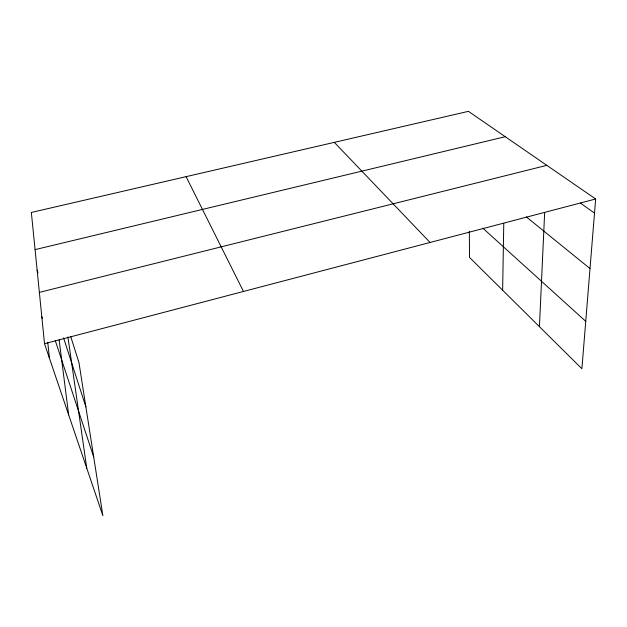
<?xml version="1.0" encoding="UTF-8"?>
<svg xmlns="http://www.w3.org/2000/svg" width="627" height="627" viewBox="0 0 627 627"><rect width="100%" height="100%" fill="white"/><g stroke="black" fill="none" stroke-linecap="round" stroke-linejoin="round"><path stroke-width="0.94" d="M502.635 290.215L503.771 223.353M539.432 326.675L544.651 212.631M70.773 336.73L78.947 362.516L102.867 515.66L44.509 343.698L31.35 212.451L468.416 111.34L595.65 198.994L581.895 368.739L469.529 257.415L469.333 231.324M44.509 343.698L595.65 198.994M39.36 292.378L546.815 165.348M35.073 249.624L505.244 136.71M580.359 203.015L594.506 213.109M526.304 216.895L590.015 268.56M482.837 228.189L585.736 321.314M334.316 142.36L430.075 242.469M186.086 176.657L243.464 291.461M41.813 316.815L42.401 318.579M55.254 340.5L93.689 456.926M37.126 270.065L37.996 272.737M63.578 337.859L85.875 406.884M67.92 336.926L86.761 468.212M59.126 339.826L68.664 414.894M47.738 342.232L49.439 358.229"/></g></svg>
